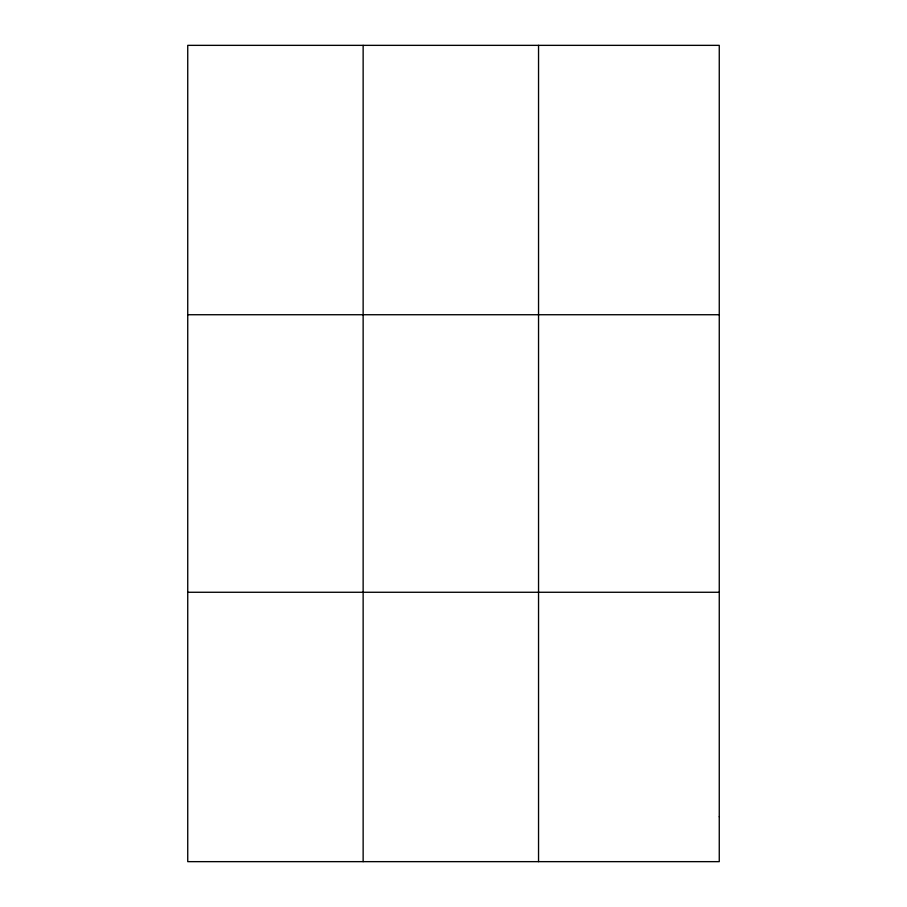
<?xml version="1.0" encoding="UTF-8"?>
<svg xmlns="http://www.w3.org/2000/svg" width="907" height="907" viewBox="0 0 907 907"><rect width="100%" height="100%" fill="white"/><g stroke="black" fill="none" stroke-linecap="round" stroke-linejoin="round"><path stroke-width="1.36" d="M363.14 45.35L363.14 861.65M538.543 45.35L538.543 861.65M187.738 314.729L719.262 314.729M187.738 592.271L719.262 592.271M719.262 816.754L719.262 861.65L187.738 861.65L187.738 45.35L719.262 45.35L719.262 816.754"/></g></svg>
